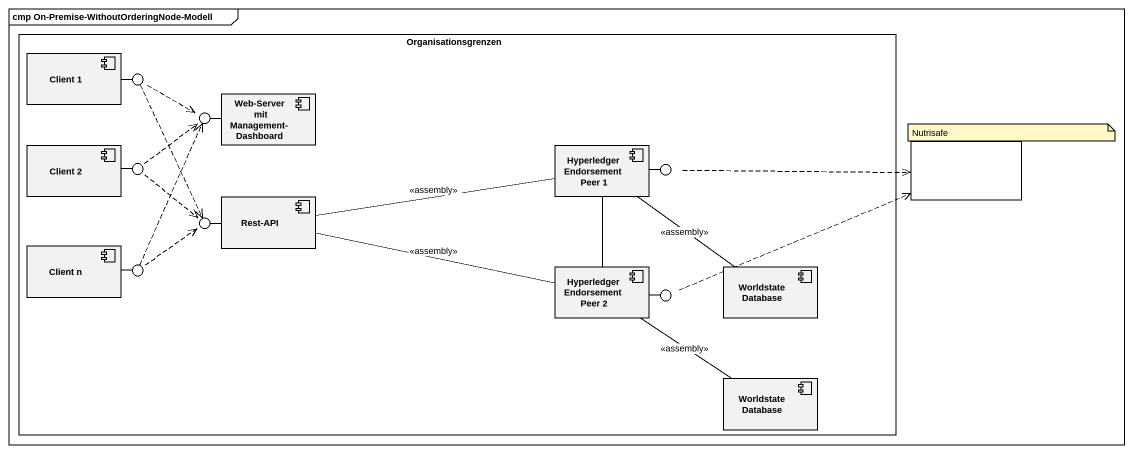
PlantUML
@startuml
mainframe cmp On-Premise-WithoutOrderingNode-Modell
rectangle Organisationsgrenzen {
  component "Client 1" as Client_1
  component "Web-Server mit Management-Dashboard" as Web_Server_mit_Management
  component "Client 2" as Client_2
  component "Hyperledger Endorsement Peer 1" as Hyperledger_Endorsement
  component "Rest-API" as Rest_API
  component "Client n" as Client_n
  component "Hyperledger Endorsement Peer 2" as Hyperledger_Endorsement_2
  component "Worldstate Database" as Worldstate_Database
  component "Worldstate Database" as Worldstate_Database_2
}
() " " as lollipop1
() " " as lollipop2
rectangle " " as rectangle1
() " " as lollipop3
() " " as lollipop4
() " " as lollipop5
() " " as lollipop6
() " " as lollipop7
Client_1 -right- lollipop1
Web_Server_mit_Management -left- lollipop2
Client_2 -right- lollipop3
Hyperledger_Endorsement -right- lollipop4
Rest_API -left- lollipop5
Client_n -right- lollipop6
Hyperledger_Endorsement_2 -right- lollipop7
lollipop1 .right.> lollipop2
lollipop1 ..> lollipop5
Hyperledger_Endorsement -- Hyperledger_Endorsement_2
Hyperledger_Endorsement -- Worldstate_Database : <<assembly>>
lollipop3 .up.> lollipop2
lollipop3 ..> lollipop5
lollipop4 .right.> rectangle1
Rest_API -right- Hyperledger_Endorsement : <<assembly>>
Rest_API -right- Hyperledger_Endorsement_2 : <<assembly>>
lollipop6 .up.> lollipop2
lollipop6 .up.> lollipop5
Hyperledger_Endorsement_2 -- Worldstate_Database_2 : <<assembly>>
lollipop7 .right.> rectangle1
note as N1
  Nutrisafe
end note
@enduml
